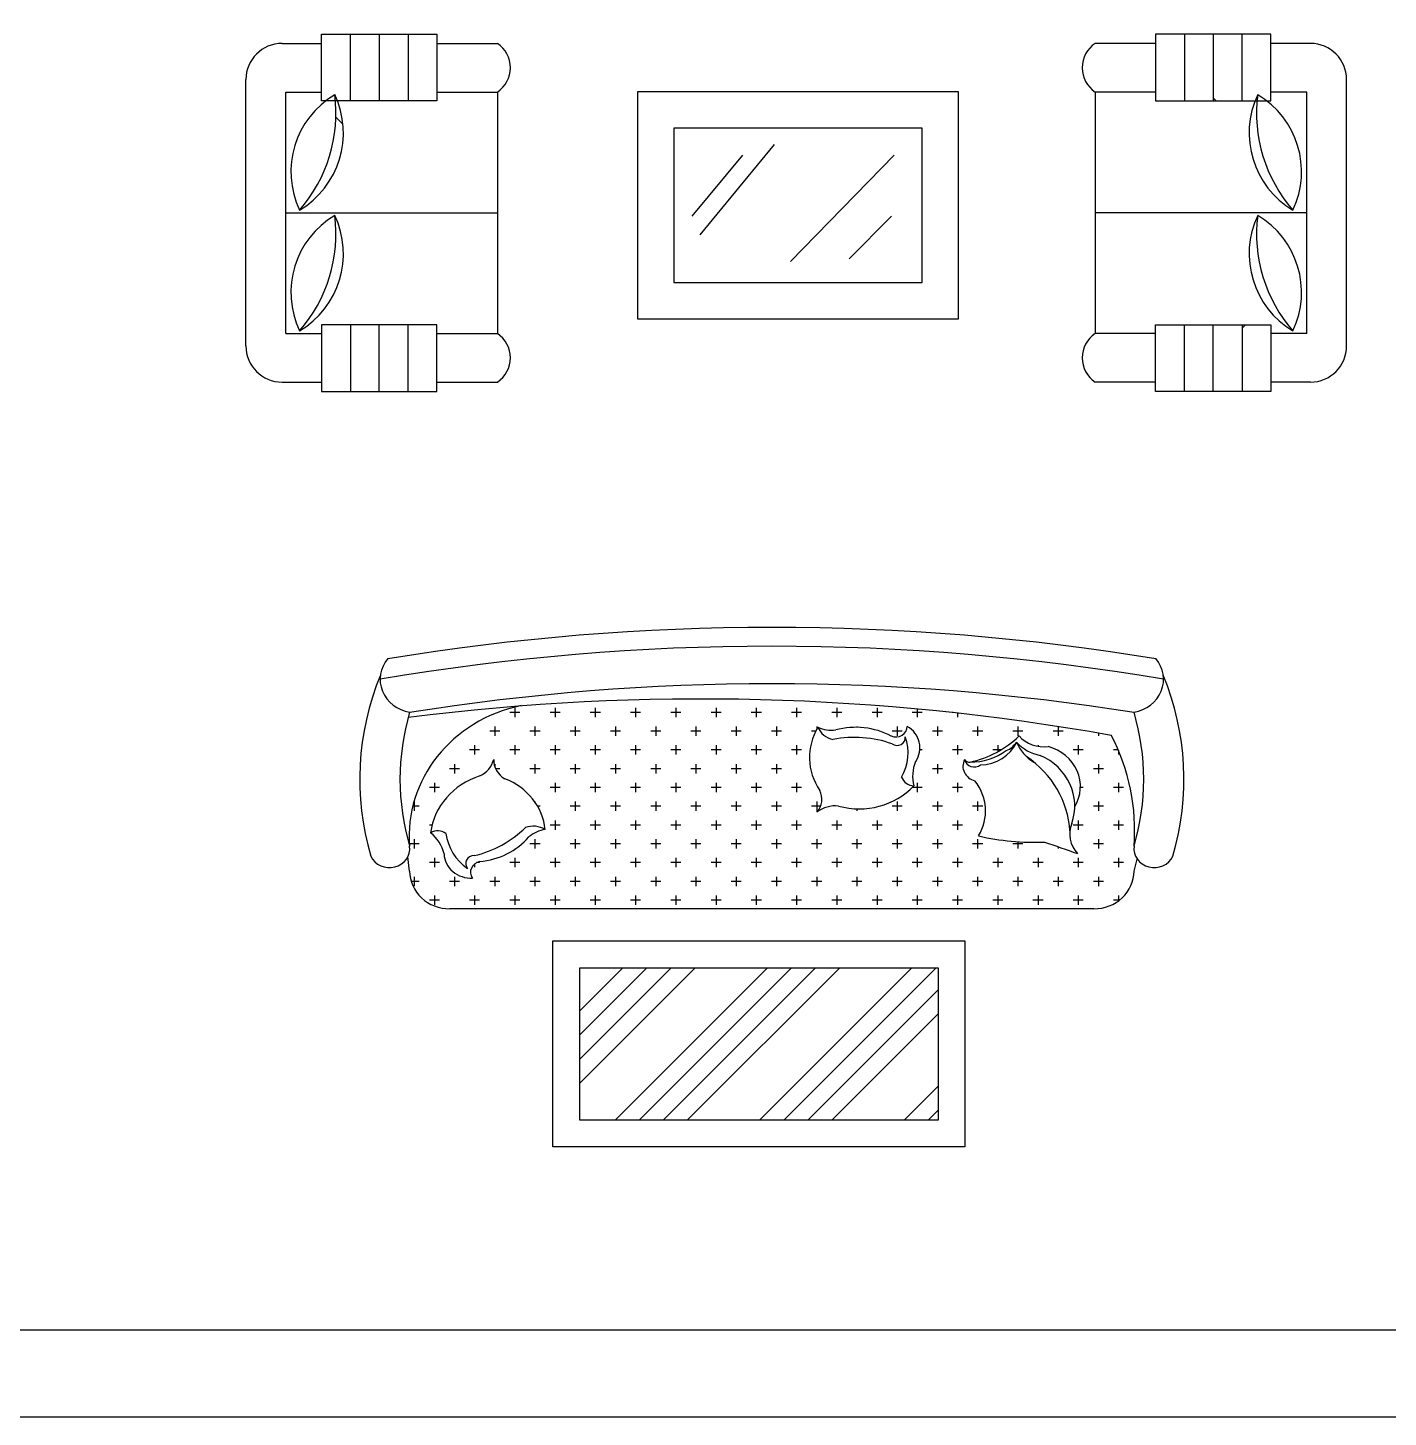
# Model space of a CAD drawing. Header units: inches. Extents: x 4.9 to 47.4, y 12.3 to 37.1.
# Drawn here: x 10.01 to 15.08, y 12.28 to 17.46 of the extents above; entities that cross this region are included whole.
import ezdxf

# ---------------------------------------------------------------- set-up
doc = ezdxf.new("R2010")
doc.units = ezdxf.units.IN
doc.header["$MEASUREMENT"] = 0
for name, color, linetype in [('02', 2, 'Continuous'), ('1', 1, 'Continuous'), ('4', 4, 'Continuous'), ('kadrbm', 4, 'Continuous')]:
    doc.layers.add(name, color=color, linetype=linetype)

# ---------------------------------------------------------------- blocks, each defined once
blk = doc.blocks.new('kadrbm')
at = {"layer": 'kadrbm', "color": 4}
blk.add_lwpolyline([(0, 0), (0, 24.7972), (21, 24.7972), (21, 0), (0, 0)], close=True, dxfattribs=at)
blk.add_lwpolyline([(20.6631, 0.3257), (20.6631, 24.4603), (0.3369, 24.4603), (0.3369, 0.3257), (20.6631, 0.3257)], dxfattribs=at)

msp = doc.modelspace()

# ---------------------------------------------------------------- linework, layer by layer
at = {"layer": '02'}
for p, q in [((11.1079, 17.1843), (11.1079, 17.4333)), ((11.1079, 17.4333), (11.5377, 17.4333)), ((11.2154, 17.1843), (11.2154, 17.4333)), ((11.3228, 17.4333), (11.3228, 17.1843)), ((11.4303, 17.4333), (11.4303, 17.1843)), ((11.5377, 17.4333), (11.5377, 17.1843)), ((14.2162, 17.4333), (14.2162, 17.1843)), ((14.646, 17.4333), (14.2162, 17.4333)), ((14.3237, 17.4333), (14.3237, 17.1843)), ((14.4311, 17.4333), (14.4311, 17.1843)), ((14.5386, 17.1843), (14.5386, 17.4333)), ((14.646, 17.1843), (14.646, 17.4333)), ((10.9739, 17.2171), (11.1079, 17.2171)), ((10.9739, 16.3171), (10.9739, 17.2171)), ((11.5377, 17.2171), (11.7629, 17.2171)), ((14.2162, 17.2171), (13.9911, 17.2171)), ((14.4419, 17.1843), (14.4311, 17.1951)), ((14.78, 17.2171), (14.646, 17.2171)), ((14.78, 16.3171), (14.78, 17.2171)), ((11.5377, 17.1843), (11.1079, 17.1843)), ((14.2162, 17.1843), (14.646, 17.1843)), ((11.1873, 17.0978), (11.1612, 17.1239)), ((12.4203, 17.0822), (12.4203, 16.5066)), ((13.3468, 17.0822), (12.4203, 17.0822)), ((13.3468, 16.5066), (13.3468, 17.0822)), ((12.5189, 16.6845), (12.7963, 17.021)), ((12.4892, 16.7538), (12.6774, 16.9814)), ((12.8558, 16.5856), (13.2422, 16.9814)), ((10.9739, 16.7671), (11.7629, 16.7671)), ((13.0738, 16.5955), (13.2323, 16.7538)), ((14.78, 16.7671), (13.9911, 16.7671)), ((12.4203, 16.5066), (13.3468, 16.5066)), ((10.9739, 16.3171), (11.1079, 16.3171)), ((11.1079, 16.3498), (11.1079, 16.1008)), ((11.5377, 16.3498), (11.1079, 16.3498)), ((11.2154, 16.3498), (11.2154, 16.1008)), ((11.3228, 16.1008), (11.3228, 16.3498)), ((11.4303, 16.1008), (11.4303, 16.3498)), ((11.5377, 16.1008), (11.5377, 16.3498)), ((11.5377, 16.3171), (11.7629, 16.3171)), ((14.2162, 16.3171), (13.9911, 16.3171)), ((14.2162, 16.1008), (14.2162, 16.3498)), ((14.2162, 16.3498), (14.646, 16.3498)), ((14.3237, 16.1008), (14.3237, 16.3498)), ((14.4311, 16.1008), (14.4311, 16.3498)), ((14.5512, 16.3498), (14.5386, 16.3371)), ((14.5386, 16.3498), (14.5386, 16.1008)), ((14.646, 16.3498), (14.646, 16.1008)), ((14.78, 16.3171), (14.646, 16.3171)), ((11.1079, 16.1008), (11.5377, 16.1008)), ((14.646, 16.1008), (14.2162, 16.1008)), ((11.8281, 14.9225), (11.8281, 14.8875)), ((11.9781, 14.9225), (11.9781, 14.8875)), ((12.1281, 14.9225), (12.1281, 14.8875)), ((12.2781, 14.9225), (12.2781, 14.8875)), ((12.4281, 14.9225), (12.4281, 14.8875)), ((12.5781, 14.9225), (12.5781, 14.8875)), ((12.7281, 14.9225), (12.7281, 14.8875)), ((12.8781, 14.9225), (12.8781, 14.8875)), ((13.0281, 14.9225), (13.0281, 14.8875)), ((13.1781, 14.9225), (13.1781, 14.8875)), ((13.3281, 14.9185), (13.3281, 14.8875)), ((11.8469, 14.905), (11.8094, 14.905)), ((11.9969, 14.905), (11.9594, 14.905)), ((12.1469, 14.905), (12.1094, 14.905)), ((12.2969, 14.905), (12.2594, 14.905)), ((12.4469, 14.905), (12.4094, 14.905)), ((12.5969, 14.905), (12.5594, 14.905)), ((12.7469, 14.905), (12.7094, 14.905)), ((12.8969, 14.905), (12.8594, 14.905)), ((13.0469, 14.905), (13.0094, 14.905)), ((13.1969, 14.905), (13.1594, 14.905)), ((13.3469, 14.905), (13.3094, 14.905)), ((13.4617, 14.905), (13.4594, 14.905)), ((13.4781, 14.9032), (13.4781, 14.8875)), ((11.7719, 14.835), (11.7344, 14.835)), ((11.7531, 14.8525), (11.7531, 14.8175)), ((11.9219, 14.835), (11.8844, 14.835)), ((11.9031, 14.8525), (11.9031, 14.8175)), ((12.0719, 14.835), (12.0344, 14.835)), ((12.0531, 14.8525), (12.0531, 14.8175)), ((12.2219, 14.835), (12.1844, 14.835)), ((12.2031, 14.8525), (12.2031, 14.8175)), ((12.3719, 14.835), (12.3344, 14.835)), ((12.3531, 14.8525), (12.3531, 14.8175)), ((12.5219, 14.835), (12.4844, 14.835)), ((12.5031, 14.8525), (12.5031, 14.8175)), ((12.6719, 14.835), (12.6344, 14.835)), ((12.6531, 14.8525), (12.6531, 14.8175)), ((12.8219, 14.835), (12.7844, 14.835)), ((12.8031, 14.8525), (12.8031, 14.8175)), ((12.9496, 14.835), (12.9344, 14.835)), ((12.9531, 14.8525), (12.9531, 14.8417)), ((13.1031, 14.8525), (13.1031, 14.8493)), ((13.2719, 14.835), (13.2344, 14.835)), ((13.2531, 14.8525), (13.2531, 14.8175)), ((13.4219, 14.835), (13.3844, 14.835)), ((13.4031, 14.8525), (13.4031, 14.8175)), ((13.5719, 14.835), (13.5344, 14.835)), ((13.5531, 14.8525), (13.5531, 14.8175)), ((13.7219, 14.835), (13.6844, 14.835)), ((13.7031, 14.8525), (13.7031, 14.8175)), ((13.8719, 14.835), (13.8344, 14.835)), ((13.8531, 14.8525), (13.8531, 14.8175)), ((14.0031, 14.8287), (14.0031, 14.8175)), ((11.6969, 14.765), (11.6594, 14.765)), ((11.6781, 14.7825), (11.6781, 14.7475)), ((11.8469, 14.765), (11.8094, 14.765)), ((11.8281, 14.7825), (11.8281, 14.7475)), ((11.9969, 14.765), (11.9594, 14.765)), ((11.9781, 14.7825), (11.9781, 14.7475)), ((12.1469, 14.765), (12.1094, 14.765)), ((12.1281, 14.7825), (12.1281, 14.7475)), ((12.2969, 14.765), (12.2594, 14.765)), ((12.2781, 14.7825), (12.2781, 14.7475)), ((12.4469, 14.765), (12.4094, 14.765)), ((12.4281, 14.7825), (12.4281, 14.7475)), ((12.5969, 14.765), (12.5594, 14.765)), ((12.5781, 14.7825), (12.5781, 14.7475)), ((12.7469, 14.765), (12.7094, 14.765)), ((12.7281, 14.7825), (12.7281, 14.7475)), ((12.8969, 14.765), (12.8594, 14.765)), ((12.8781, 14.7825), (12.8781, 14.7475)), ((13.3469, 14.765), (13.3378, 14.765)), ((13.4969, 14.765), (13.4594, 14.765)), ((13.4781, 14.7825), (13.4781, 14.7475)), ((13.64, 14.765), (13.6094, 14.765)), ((13.6281, 14.7825), (13.6281, 14.7582)), ((13.7781, 14.7825), (13.7781, 14.7786)), ((13.9469, 14.765), (13.9094, 14.765)), ((13.9281, 14.7825), (13.9281, 14.7475)), ((14.0772, 14.765), (14.0594, 14.765)), ((14.0781, 14.7627), (14.0781, 14.7475)), ((11.6031, 14.7125), (11.6031, 14.6775)), ((11.7531, 14.7125), (11.7531, 14.7021)), ((11.9031, 14.7125), (11.9031, 14.6775)), ((12.0531, 14.7125), (12.0531, 14.6775)), ((12.2031, 14.7125), (12.2031, 14.6775)), ((12.3531, 14.7125), (12.3531, 14.6775)), ((12.5031, 14.7125), (12.5031, 14.6775)), ((12.6531, 14.7125), (12.6531, 14.6775)), ((12.8031, 14.7125), (12.8031, 14.6775)), ((13.4031, 14.7125), (13.4031, 14.6775)), ((14.0031, 14.7125), (14.0031, 14.6775)), ((11.6219, 14.695), (11.5844, 14.695)), ((11.7719, 14.695), (11.7559, 14.695)), ((11.9219, 14.695), (11.8844, 14.695)), ((12.0719, 14.695), (12.0344, 14.695)), ((12.2219, 14.695), (12.1844, 14.695)), ((12.3719, 14.695), (12.3344, 14.695)), ((12.5219, 14.695), (12.4844, 14.695)), ((12.6719, 14.695), (12.6344, 14.695)), ((12.8219, 14.695), (12.7844, 14.695)), ((13.4219, 14.695), (13.3844, 14.695)), ((14.0219, 14.695), (13.9844, 14.695)), ((11.5469, 14.625), (11.5094, 14.625)), ((11.5281, 14.6425), (11.5281, 14.6075)), ((11.8281, 14.6425), (11.8281, 14.6394)), ((11.9969, 14.625), (11.9594, 14.625)), ((11.9781, 14.6425), (11.9781, 14.6075)), ((12.1469, 14.625), (12.1094, 14.625)), ((12.1281, 14.6425), (12.1281, 14.6075)), ((12.2969, 14.625), (12.2594, 14.625)), ((12.2781, 14.6425), (12.2781, 14.6075)), ((12.4469, 14.625), (12.4094, 14.625)), ((12.4281, 14.6425), (12.4281, 14.6075)), ((12.5969, 14.625), (12.5594, 14.625)), ((12.5781, 14.6425), (12.5781, 14.6075)), ((12.7469, 14.625), (12.7094, 14.625)), ((12.7281, 14.6425), (12.7281, 14.6075)), ((12.8969, 14.625), (12.8594, 14.625)), ((12.8781, 14.6425), (12.8781, 14.6075)), ((13.3469, 14.625), (13.3095, 14.625)), ((13.3281, 14.6425), (13.3281, 14.6075)), ((13.4969, 14.625), (13.4594, 14.625)), ((13.4781, 14.6425), (13.4781, 14.6075)), ((13.9469, 14.625), (13.936, 14.625)), ((14.0969, 14.625), (14.0594, 14.625)), ((14.0781, 14.6425), (14.0781, 14.6075)), ((11.4719, 14.555), (11.4475, 14.555)), ((11.4531, 14.5725), (11.4531, 14.5375)), ((11.9031, 14.5725), (11.9031, 14.5703)), ((11.9219, 14.555), (11.9129, 14.555)), ((12.0719, 14.555), (12.0344, 14.555)), ((12.0531, 14.5725), (12.0531, 14.5375)), ((12.2219, 14.555), (12.1844, 14.555)), ((12.2031, 14.5725), (12.2031, 14.5375)), ((12.3719, 14.555), (12.3344, 14.555)), ((12.3531, 14.5725), (12.3531, 14.5375)), ((12.5219, 14.555), (12.4844, 14.555)), ((12.5031, 14.5725), (12.5031, 14.5375)), ((12.6719, 14.555), (12.6344, 14.555)), ((12.6531, 14.5725), (12.6531, 14.5375)), ((12.8219, 14.555), (12.7844, 14.555)), ((12.8031, 14.5725), (12.8031, 14.5375)), ((12.9675, 14.555), (12.9344, 14.555)), ((12.9531, 14.5725), (12.9531, 14.5375)), ((13.2719, 14.555), (13.2344, 14.555)), ((13.2531, 14.5725), (13.2531, 14.5375)), ((13.4219, 14.555), (13.3844, 14.555)), ((13.4031, 14.5725), (13.4031, 14.5375)), ((13.5719, 14.555), (13.5344, 14.555)), ((13.5531, 14.5725), (13.5531, 14.5375)), ((14.0219, 14.555), (13.9844, 14.555)), ((14.0031, 14.5725), (14.0031, 14.5375)), ((11.9781, 14.5025), (11.9781, 14.4675)), ((12.1281, 14.5025), (12.1281, 14.4675)), ((12.2781, 14.5025), (12.2781, 14.4675)), ((12.4281, 14.5025), (12.4281, 14.4675)), ((12.5781, 14.5025), (12.5781, 14.4675)), ((12.7281, 14.5025), (12.7281, 14.4675)), ((12.8781, 14.5025), (12.8781, 14.4675)), ((13.0281, 14.5025), (13.0281, 14.4675)), ((13.1031, 14.5454), (13.1031, 14.5375)), ((13.1781, 14.5025), (13.1781, 14.4675)), ((13.3281, 14.5025), (13.3281, 14.4675)), ((13.4781, 14.5025), (13.4781, 14.4675)), ((13.9281, 14.5025), (13.9281, 14.4675)), ((14.0781, 14.5025), (14.0781, 14.4675)), ((11.5194, 14.485), (11.5094, 14.485)), ((11.9969, 14.485), (11.9594, 14.485)), ((12.1469, 14.485), (12.1094, 14.485)), ((12.2969, 14.485), (12.2594, 14.485)), ((12.4469, 14.485), (12.4094, 14.485)), ((12.5969, 14.485), (12.5594, 14.485)), ((12.7469, 14.485), (12.7094, 14.485)), ((12.8969, 14.485), (12.8594, 14.485)), ((13.0469, 14.485), (13.0094, 14.485)), ((13.1969, 14.485), (13.1594, 14.485)), ((13.3469, 14.485), (13.3094, 14.485)), ((13.4969, 14.485), (13.4594, 14.485)), ((13.9469, 14.485), (13.9094, 14.485)), ((14.0969, 14.485), (14.0594, 14.485)), ((11.4719, 14.415), (11.4353, 14.415)), ((11.4531, 14.4325), (11.4531, 14.3975)), ((11.9219, 14.415), (11.8844, 14.415)), ((11.9031, 14.4325), (11.9031, 14.3975)), ((12.0719, 14.415), (12.0344, 14.415)), ((12.0531, 14.4325), (12.0531, 14.3975)), ((12.2219, 14.415), (12.1844, 14.415)), ((12.2031, 14.4325), (12.2031, 14.3975)), ((12.3719, 14.415), (12.3344, 14.415)), ((12.3531, 14.4325), (12.3531, 14.3975)), ((12.5219, 14.415), (12.4844, 14.415)), ((12.5031, 14.4325), (12.5031, 14.3975)), ((12.6719, 14.415), (12.6344, 14.415)), ((12.6531, 14.4325), (12.6531, 14.3975)), ((12.8219, 14.415), (12.7844, 14.415)), ((12.8031, 14.4325), (12.8031, 14.3975)), ((12.9719, 14.415), (12.9344, 14.415)), ((12.9531, 14.4325), (12.9531, 14.3975)), ((13.1219, 14.415), (13.0844, 14.415)), ((13.1031, 14.4325), (13.1031, 14.3975)), ((13.2719, 14.415), (13.2344, 14.415)), ((13.2531, 14.4325), (13.2531, 14.3975)), ((13.4219, 14.415), (13.3844, 14.415)), ((13.4031, 14.4325), (13.4031, 14.3975)), ((13.5719, 14.415), (13.5344, 14.415)), ((13.5531, 14.4325), (13.5531, 14.3975)), ((13.7219, 14.415), (13.6844, 14.415)), ((13.7031, 14.4226), (13.7031, 14.3975)), ((13.8531, 14.404), (13.8531, 14.3975)), ((14.0219, 14.415), (13.9844, 14.415)), ((14.0031, 14.4325), (14.0031, 14.3975)), ((11.5469, 14.345), (11.5094, 14.345)), ((11.5281, 14.3625), (11.5281, 14.3275)), ((11.6969, 14.345), (11.6856, 14.345)), ((11.8469, 14.345), (11.8094, 14.345)), ((11.8281, 14.3625), (11.8281, 14.3275)), ((11.9969, 14.345), (11.9594, 14.345)), ((11.9781, 14.3625), (11.9781, 14.3275)), ((12.1469, 14.345), (12.1094, 14.345)), ((12.1281, 14.3625), (12.1281, 14.3275)), ((12.2969, 14.345), (12.2594, 14.345)), ((12.2781, 14.3625), (12.2781, 14.3275)), ((12.4469, 14.345), (12.4094, 14.345)), ((12.4281, 14.3625), (12.4281, 14.3275)), ((12.5969, 14.345), (12.5594, 14.345)), ((12.5781, 14.3625), (12.5781, 14.3275)), ((12.7469, 14.345), (12.7094, 14.345)), ((12.7281, 14.3625), (12.7281, 14.3275)), ((12.8969, 14.345), (12.8594, 14.345)), ((12.8781, 14.3625), (12.8781, 14.3275)), ((13.0469, 14.345), (13.0094, 14.345)), ((13.0281, 14.3625), (13.0281, 14.3275)), ((13.1969, 14.345), (13.1594, 14.345)), ((13.1781, 14.3625), (13.1781, 14.3275)), ((13.3469, 14.345), (13.3094, 14.345)), ((13.3281, 14.3625), (13.3281, 14.3275)), ((13.4969, 14.345), (13.4594, 14.345)), ((13.4781, 14.3625), (13.4781, 14.3275)), ((13.6469, 14.345), (13.6094, 14.345)), ((13.6281, 14.3625), (13.6281, 14.3275)), ((13.7969, 14.345), (13.7594, 14.345)), ((13.7781, 14.3625), (13.7781, 14.3275)), ((13.9469, 14.345), (13.9094, 14.345)), ((13.9281, 14.3625), (13.9281, 14.3275)), ((14.0969, 14.345), (14.0594, 14.345)), ((14.0781, 14.3625), (14.0781, 14.3275)), ((11.6781, 14.3403), (11.6781, 14.3275)), ((11.4719, 14.275), (11.4416, 14.275)), ((11.4531, 14.2925), (11.4531, 14.2575)), ((11.6219, 14.275), (11.5844, 14.275)), ((11.6031, 14.2925), (11.6031, 14.2575)), ((11.7719, 14.275), (11.7344, 14.275)), ((11.7531, 14.2925), (11.7531, 14.2575)), ((11.9219, 14.275), (11.8844, 14.275)), ((11.9031, 14.2925), (11.9031, 14.2575)), ((12.0719, 14.275), (12.0344, 14.275)), ((12.0531, 14.2925), (12.0531, 14.2575)), ((12.2219, 14.275), (12.1844, 14.275)), ((12.2031, 14.2925), (12.2031, 14.2575)), ((12.3719, 14.275), (12.3344, 14.275)), ((12.3531, 14.2925), (12.3531, 14.2575)), ((12.5219, 14.275), (12.4844, 14.275)), ((12.5031, 14.2925), (12.5031, 14.2575)), ((12.6719, 14.275), (12.6344, 14.275)), ((12.6531, 14.2925), (12.6531, 14.2575)), ((12.8219, 14.275), (12.7844, 14.275)), ((12.8031, 14.2925), (12.8031, 14.2575)), ((12.9719, 14.275), (12.9344, 14.275)), ((12.9531, 14.2925), (12.9531, 14.2575)), ((13.1219, 14.275), (13.0844, 14.275)), ((13.1031, 14.2925), (13.1031, 14.2575)), ((13.2719, 14.275), (13.2344, 14.275)), ((13.2531, 14.2925), (13.2531, 14.2575)), ((13.4219, 14.275), (13.3844, 14.275)), ((13.4031, 14.2925), (13.4031, 14.2575)), ((13.5719, 14.275), (13.5344, 14.275)), ((13.5531, 14.2925), (13.5531, 14.2575)), ((13.7219, 14.275), (13.6844, 14.275)), ((13.7031, 14.2925), (13.7031, 14.2575)), ((13.8719, 14.275), (13.8344, 14.275)), ((13.8531, 14.2925), (13.8531, 14.2575)), ((14.0219, 14.275), (13.9844, 14.275)), ((14.0031, 14.2925), (14.0031, 14.2575)), ((11.5469, 14.205), (11.5094, 14.205)), ((11.5281, 14.2225), (11.5281, 14.1875)), ((11.6969, 14.205), (11.6594, 14.205)), ((11.6781, 14.2225), (11.6781, 14.1875)), ((11.8469, 14.205), (11.8094, 14.205)), ((11.8281, 14.2225), (11.8281, 14.1875)), ((11.9969, 14.205), (11.9594, 14.205)), ((11.9781, 14.2225), (11.9781, 14.1875)), ((12.1469, 14.205), (12.1094, 14.205)), ((12.1281, 14.2225), (12.1281, 14.1875)), ((12.2969, 14.205), (12.2594, 14.205)), ((12.2781, 14.2225), (12.2781, 14.1875)), ((12.4469, 14.205), (12.4094, 14.205)), ((12.4281, 14.2225), (12.4281, 14.1875)), ((12.5969, 14.205), (12.5594, 14.205)), ((12.5781, 14.2225), (12.5781, 14.1875)), ((12.7469, 14.205), (12.7094, 14.205)), ((12.7281, 14.2225), (12.7281, 14.1875)), ((12.8969, 14.205), (12.8594, 14.205)), ((12.8781, 14.2225), (12.8781, 14.1875)), ((13.0469, 14.205), (13.0094, 14.205)), ((13.0281, 14.2225), (13.0281, 14.1875)), ((13.1969, 14.205), (13.1594, 14.205)), ((13.1781, 14.2225), (13.1781, 14.1875)), ((13.3469, 14.205), (13.3094, 14.205)), ((13.3281, 14.2225), (13.3281, 14.1875)), ((13.4969, 14.205), (13.4594, 14.205)), ((13.4781, 14.2225), (13.4781, 14.1875)), ((13.6469, 14.205), (13.6094, 14.205)), ((13.6281, 14.2225), (13.6281, 14.1875)), ((13.7969, 14.205), (13.7594, 14.205)), ((13.7781, 14.2225), (13.7781, 14.1875)), ((13.9469, 14.205), (13.9094, 14.205)), ((13.9281, 14.2225), (13.9281, 14.1875)), ((14.0819, 14.205), (14.0594, 14.205)), ((14.0781, 14.2225), (14.0781, 14.2022)), ((12.0699, 13.613), (12.4103, 13.9534)), ((12.0699, 13.5232), (12.5001, 13.9534)), ((12.0699, 13.7028), (12.3205, 13.9534)), ((12.0699, 13.7926), (12.2307, 13.9534)), ((12.2015, 13.3854), (12.7695, 13.9534)), ((12.2913, 13.3854), (12.8593, 13.9534)), ((12.3811, 13.3854), (12.9491, 13.9534)), ((12.4709, 13.3854), (13.0389, 13.9534)), ((12.7403, 13.3854), (13.3083, 13.9534)), ((12.8301, 13.3854), (13.3981, 13.9534)), ((12.9199, 13.3854), (13.4059, 13.8714)), ((13.0097, 13.3854), (13.4059, 13.7816)), ((13.2791, 13.3854), (13.4059, 13.5122)), ((13.3689, 13.3854), (13.4059, 13.4224))]:
    msp.add_line(p, q, dxfattribs=at)
for centre, radius, start, end in [((11.328, 16.9197), 0.3346, 120.7573, 205.2759), ((10.6145, 17.1377), 0.5469, 318.7232, 7.31), ((10.8544, 17.0644), 0.3346, 300.7573, 25.2759), ((14.8996, 17.0644), 0.3346, 154.7241, 239.2427), ((15.1395, 17.1377), 0.5469, 172.69, 221.2768), ((14.4259, 16.9197), 0.3346, 334.7241, 59.2427), ((11.328, 16.4697), 0.3346, 120.7573, 205.2759), ((10.6145, 16.6877), 0.5469, 318.7232, 7.31), ((10.8544, 16.6144), 0.3346, 300.7573, 25.2759), ((14.8996, 16.6144), 0.3346, 154.7241, 239.2427), ((15.1395, 16.6877), 0.5469, 172.69, 221.2768), ((14.4259, 16.4697), 0.3346, 334.7241, 59.2427)]:
    msp.add_arc(centre, radius, start, end, dxfattribs=at)
at = {"layer": '1'}
for p, q in [((14.1367, 14.415), (14.1344, 14.415)), ((12.0699, 13.9534), (13.4059, 13.9534)), ((12.0699, 13.3854), (12.0699, 13.9534)), ((13.4059, 13.9534), (13.4059, 13.3854)), ((13.4059, 13.3854), (12.0699, 13.3854))]:
    msp.add_line(p, q, dxfattribs=at)
at = {"layer": '1', "extrusion": (0, 0, -1)}
for centre, major_axis, start_param, end_param in [((12.786, 7.5458), (-8.1502, 0), 1.390674, 1.750919), ((9.9243, 4.4945), (-11.321, 0), 1.920405, 1.931959)]:
    msp.add_ellipse(centre, major_axis=major_axis, ratio=0.933333, start_param=start_param, end_param=end_param, dxfattribs=at)
at = {"layer": '1'}
for centre, major_axis, start_param, end_param in [((13.1706, 14.7374), (-0.2444, 0), 5.769058, 6.852896), ((13.0068, 14.938), (-0.1066, 0), 1.092792, 1.735833), ((13.0328, 14.877), (-0.0806, 0), 0.372269, 1.332423), ((13.0949, 14.451), (-0.3866, 0), 4.342826, 4.923675), ((13.0981, 14.596), (-0.2714, 0), 4.200893, 4.98788), ((13.2482, 14.853), (-0.0423, 0), 1.15126, 3.138243), ((13.2527, 14.8109), (-0.031, 0), 0.94299, 3.236235), ((13.0924, 14.7535), (-0.2017, 0), 2.642598, 3.466978), ((13.2376, 14.7731), (-0.1006, 0), 2.568437, 4.157706), ((13.4398, 15.0559), (-0.3704, 0), 1.802142, 2.378483), ((13.8, 14.8895), (-0.1208, 0), 0.698853, 1.704588), ((13.5233, 14.9292), (-0.2249, 0), 1.577074, 2.223843), ((13.5586, 14.8529), (-0.1542, 0), 1.604754, 2.713538), ((13.632, 14.8255), (-0.0731, 0), 1.963054, 2.315301), ((14.9711, 13.6939), (-1.7337, 0), 5.536317, 5.551201), ((13.8163, 14.8847), (-0.153, 0), 0.695647, 1.370163), ((13.8443, 14.842), (-0.1546, 0), 0.345174, 1.012329), ((13.7687, 14.6279), (-0.1674, 0), 2.636784, 4.425391), ((11.6506, 14.7524), (-0.102, 0), 2.050304, 2.901912), ((11.8338, 14.7252), (-0.0844, 0), 6.224103, 7.323397), ((13.4728, 14.6661), (-0.1623, 0), 5.904198, 6.519449), ((13.5579, 14.7042), (-0.0597, 0), 5.827796, 7.59868), ((13.5234, 14.7411), (-0.0233, 0), 0.606208, 1.624484), ((13.5406, 14.7362), (-0.0372, 0), 0.21709, 2.246398), ((13.5026, 14.4416), (-0.3953, 0), 3.200452, 4.084241), ((13.6928, 14.5562), (-0.2224, 0), 2.817838, 4.280783), ((11.785, 14.4267), (-0.2728, 0), 5.038409, 6.16603), ((11.698, 14.4463), (-0.2444, 0), 3.23755, 4.321388), ((13.3198, 14.6804), (-0.0535, 0), 0.348774, 1.482168), ((12.888, 14.5815), (-0.0844, 0), 2.472426, 3.57172), ((13.1113, 14.8), (-0.2728, 0), 1.286732, 2.414353), ((13.3773, 14.5371), (-0.2051, 0), 2.636229, 3.773867), ((13.0215, 14.4612), (-0.102, 0), 4.581812, 5.433421), ((11.5407, 14.4132), (-0.0535, 0), 4.100451, 5.233845), ((11.4065, 14.3431), (-0.1623, 0), 3.372689, 3.987941), ((11.7719, 14.4749), (-0.2017, 0), 0.11109, 0.935469), ((11.5842, 14.7215), (-0.3866, 0), 1.811318, 2.392166), ((11.8965, 14.4056), (-0.0806, 0), 4.123946, 5.0841), ((11.9553, 14.3695), (-0.1066, 0), 4.844469, 5.48751), ((14.0189, 14.4519), (-0.1223, 0), 5.94099, 6.974987), ((11.6705, 14.6009), (-0.2714, 0), 1.669385, 2.456371), ((13.7623, 15.2071), (-0.8425, 0), 1.324412, 1.617995), ((11.6649, 14.3812), (-0.1006, 0), 0.036928, 1.626197), ((11.6758, 14.3421), (-0.031, 0), 4.694667, 6.987912), ((11.7053, 14.31), (-0.0423, 0), 4.902937, 6.88992)]:
    msp.add_ellipse(centre, major_axis=major_axis, ratio=0.933333, start_param=start_param, end_param=end_param, dxfattribs=at)
at = {"layer": '4'}
for p, q in [((10.9605, 17.3983), (11.1079, 17.3983)), ((11.5377, 17.3983), (11.7629, 17.3983)), ((14.2162, 17.3983), (13.9911, 17.3983)), ((14.7934, 17.3983), (14.646, 17.3983)), ((10.8255, 16.2708), (10.8255, 17.2633)), ((14.9284, 16.2708), (14.9284, 17.2633)), ((11.7629, 17.2171), (11.7629, 16.3171)), ((12.2853, 17.2172), (12.2853, 16.3716)), ((13.4818, 17.2172), (12.2853, 17.2172)), ((13.4818, 16.3716), (13.4818, 17.2172)), ((13.9911, 17.2171), (13.9911, 16.3171)), ((12.2853, 16.3716), (13.4818, 16.3716)), ((10.9605, 16.1358), (11.1079, 16.1358)), ((11.5377, 16.1358), (11.7629, 16.1358)), ((14.2162, 16.1358), (13.9911, 16.1358)), ((14.7934, 16.1358), (14.646, 16.1358)), ((11.436, 14.3127), (11.4291, 14.3666)), ((14.136, 14.3127), (14.1481, 14.3583)), ((13.986, 14.1727), (11.586, 14.1727)), ((11.9699, 14.0534), (13.5059, 14.0534)), ((11.9699, 13.2854), (11.9699, 14.0534)), ((13.5059, 14.0534), (13.5059, 13.2854)), ((13.5059, 13.2854), (11.9699, 13.2854))]:
    msp.add_line(p, q, dxfattribs=at)
for centre, radius, start, end in [((10.9605, 17.2633), 0.135, 90, 180), ((11.7026, 17.3077), 0.1089, 303.6513, 56.3487), ((14.0514, 17.3077), 0.1089, 123.6513, 236.3487), ((14.7934, 17.2633), 0.135, 0, 90), ((11.7026, 16.2264), 0.1089, 303.6513, 56.3487), ((14.0514, 16.2264), 0.1089, 123.6513, 236.3487), ((10.9605, 16.2708), 0.135, 180, 270), ((14.7934, 16.2708), 0.135, 270, 0)]:
    msp.add_arc(centre, radius, start, end, dxfattribs=at)
at = {"layer": '4', "extrusion": (0, 0, -1)}
for centre, major_axis, start_param, end_param in [((12.786, 7.5458), (-8.2252, 0), 1.395874, 1.745718), ((12.786, 7.5458), (-8.0002, 0), 1.401239, 1.740354), ((12.5221, 7.3846), (-8.1122, 0), 1.435865, 1.760436)]:
    msp.add_ellipse(centre, major_axis=major_axis, ratio=0.933333, start_param=start_param, end_param=end_param, dxfattribs=at)
at = {"layer": '4'}
for centre, major_axis, start_param, end_param in [((11.4595, 15.0283), (-0.1336, 0), 5.615678, 7.677315), ((14.1126, 15.0283), (-0.1336, 0), 1.747462, 3.809099), ((12.4126, 14.6557), (-1.1626, 0), 5.917253, 6.550752), ((13.1595, 14.6557), (-1.1626, 0), 2.874026, 3.507525), ((11.9665, 14.4452), (-0.5321, 0), 4.930058, 6.362364), ((12.4126, 14.6557), (-1.0126, 0), 6.015618, 6.550752), ((13.1595, 14.6557), (-1.0126, 0), 2.874026, 3.409159), ((13.2607, 14.4646), (-0.8776, 0), 3.069791, 3.590655), ((11.3608, 14.3973), (-0.0758, 0), 0.413551, 3.263176), ((14.2113, 14.3973), (-0.0758, 0), 6.161602, 9.011227), ((11.586, 14.3127), (-0.15, 0), 6.283185, 7.853982), ((13.986, 14.3127), (-0.15, 0), 1.570796, 3.141593)]:
    msp.add_ellipse(centre, major_axis=major_axis, ratio=0.933333, start_param=start_param, end_param=end_param, dxfattribs=at)

# ---------------------------------------------------------------- block references
at = {"layer": 'kadrbm'}
msp.add_blockref('kadrbm', (4.942, 12.2779), dxfattribs=at)

doc.saveas('drawing.dxf')
